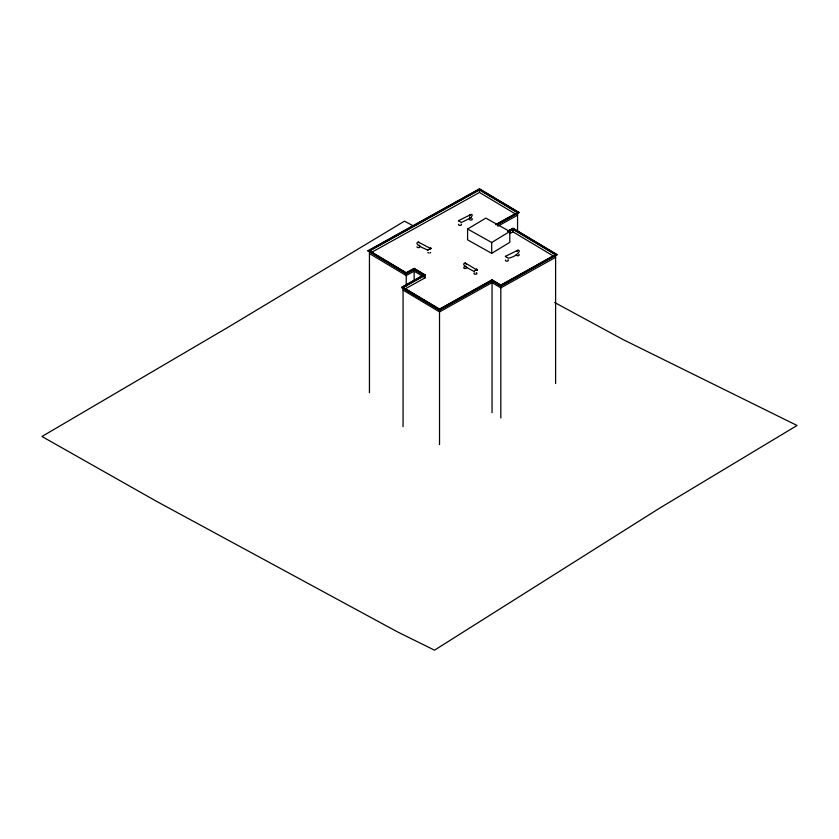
<?xml version="1.0" encoding="UTF-8"?>
<svg xmlns="http://www.w3.org/2000/svg" width="839" height="839" viewBox="0 0 839 839"><rect width="100%" height="100%" fill="white"/><g stroke="black" fill="none" stroke-linecap="round" stroke-linejoin="round"><path stroke-width="1.26" d="M470.952 214.49L458.503 220.667L461.398 222.482L471.119 217.658L472.305 214.994L471.329 214.333L469.567 215.602L470.301 214.983M470.039 215.193L469.746 215.717M517.086 250.892L516.656 251.364L517.097 250.588M506.221 256.839L505.382 256.377L508.361 258.234C518.282 256.294 522.152 248.459 516.908 250.599M516.719 250.641L516.541 251.291M477.024 270.074L476.458 269.267L477.129 269.843M474.392 271.039L476.699 269.518L477.034 269.969M476.867 269.309L476.793 270.053L476.416 269.298M469.62 215.424L470.165 215.413L469.609 215.203M516.499 251.134L516.855 251.249M430.711 248.071L430.145 248.407M430.292 248.627L430.847 248.292M429.925 248.69L430.753 248.208L430.575 248.805M476.185 269.98L476.479 269.382M430.847 248.501L430.208 248.522L430.753 248.208M516.614 251.333L517.139 250.746M470.218 215.308L469.609 216.032M476.374 269.581L476.982 270.001L465.184 262.932C458.849 264.631 474.308 271.406 473.972 271.291L474.025 271.259M430.795 248.648L418.315 242.041C412.169 244.18 428.1 250.085 427.796 250.074L430.407 248.501M427.796 250.074L428.435 249.613M419.773 245.313L418.546 245.481M491.685 253.347L491.685 242.502L509.787 231.501L485.875 218.109L467.585 228.995L467.585 239.839L491.685 253.347L509.787 242.345L509.787 231.501M517.558 232.13L517.558 212.435L479.478 189.656L369.443 250.756L406.244 272.769L414.141 268.365L425.195 274.972L425.195 277.761L405.279 288.857M495.608 224.663L517.558 212.435M496.709 224.286L517.558 212.666L479.478 189.887L369.443 250.997L406.244 273L414.141 268.595L425.195 275.202L403.066 287.536L439.521 309.339L492.053 280.058L500.831 285.312L555.607 254.783L512.933 229.267L508.749 231.595M497.045 224.684L518.995 212.445L497.045 224.915M497.81 226.226L517.558 215.214M401.64 287.295L423.758 274.961L401.64 287.525L439.5 309.937L492.021 280.656L500.81 285.91L557.033 254.563L500.81 286.141L492.021 280.887L439.5 310.168L401.64 287.525M403.066 426.694L403.066 287.305L425.195 274.972M507.721 231.124L512.965 228.208L557.033 254.563M507.721 231.354L512.965 228.439L557.033 254.794M508.749 231.365L512.933 229.026L555.607 254.553L555.607 383.528M509.797 233.567L512.933 231.816L555.607 257.332L500.831 287.861L492.053 282.617L439.521 311.888L403.066 290.095M403.066 287.305L439.521 309.109L492.053 279.827L500.831 285.082L500.831 417.969M500.831 285.082L555.607 254.553M423.758 275.192L414.12 269.424L406.223 273.829L368.017 250.746L479.499 188.827L518.995 212.445M368.017 250.976L479.499 189.069L518.995 212.676M371.719 252.287L479.478 192.446L516.436 214.543M505.382 256.377L517.831 250.2M470.731 217.93L469.494 217.752M466.274 266.477L465.226 266.382M413.679 226.121L404.492 221.15L229.372 326.486L41.95 436.49L156.306 501.208L397.413 631.851L434.508 650.173L659.055 508.497L797.05 425.478L622.947 339.512L554.673 302.522M467.585 228.995L491.685 242.502M459.342 221.129L458.503 220.667M423.758 274.961L414.12 269.193L406.223 273.598L368.017 250.746M425.195 277.761L414.141 271.154L406.244 275.549L369.443 253.546M418.315 242.041L419.081 242.67M465.184 262.932L466.484 264.537M512.933 229.026L512.933 231.816M492.053 279.827L492.053 412.715M479.478 189.656L479.478 192.446M439.521 309.109L439.521 444.597M414.141 268.365L414.141 280.31M406.244 272.769L406.244 286.026M369.443 250.756L369.443 392.757M518.859 254.353A1.489 0.86 0 0 1 517.999 255.759A1.489 0.86 0 0 1 516.31 254.637M508.004 259.744A1.489 0.86 0 0 1 507.144 261.149A1.489 0.86 0 0 1 505.466 260.017M430.627 252.529A1.489 0.86 0 0 1 429.778 252.969M428.635 252.927A1.489 0.86 0 0 1 427.869 252.434M419.773 247.138A1.489 0.86 0 0 1 417.455 247.421M417.025 247.054A1.489 0.86 0 0 1 416.941 246.834M476.185 272.665A1.489 0.86 0 0 1 476.699 273.902A1.489 0.86 0 0 1 474.517 274.091A1.489 0.86 0 0 1 474.392 272.822M466.484 267.222A1.489 0.86 0 0 1 465.97 268.396A1.489 0.86 0 0 1 463.925 268.102A1.489 0.86 0 0 1 464.439 266.917M471.969 218.643A1.489 0.86 0 0 1 471.119 220.049A1.489 0.86 0 0 1 469.431 218.927M461.125 224.034A1.489 0.86 0 0 1 460.265 225.439A1.489 0.86 0 0 1 458.587 224.307"/></g></svg>
